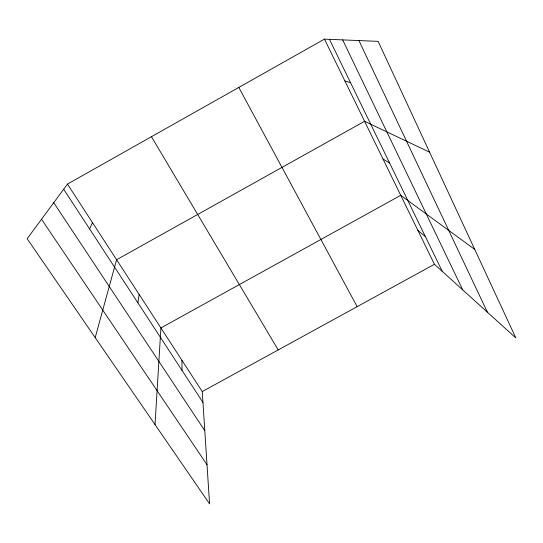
<?xml version="1.0" encoding="UTF-8"?>
<svg xmlns="http://www.w3.org/2000/svg" width="543" height="543" viewBox="0 0 543 543"><rect width="100%" height="100%" fill="white"/><g stroke="black" fill="none" stroke-linecap="round" stroke-linejoin="round"><path stroke-width="0.81" d="M155.026 424.592L160.918 327.945L400.741 195.317L474.752 249.441M137.874 302.824L139.151 294.442M95.195 337.617L116.596 259.73L364.577 121.293L429.594 152.176M89.615 228.942L92.493 222.63M67.454 184.091L27.15 238.723L209.571 503.87L202.254 391.571L67.454 184.091L324.449 39.13L378.145 41.37L515.85 337.956L434.434 264.292L324.449 39.13M202.254 391.571L434.434 264.292M344.9 81.002L350.513 82.617M382.985 158.97L389.623 163.063M417.879 230.402L425.373 236.585M41.519 219.25L207.026 464.76M53.73 202.695L204.806 430.735M63.667 189.222L202.967 402.472M151.449 136.714L278.213 349.93M238.818 87.43L357.151 306.652M329.465 39.34L442.301 271.412M342.667 39.89L462.751 289.914M358.937 40.569L487.424 312.239M181.939 360.301L182.034 370.428"/></g></svg>
